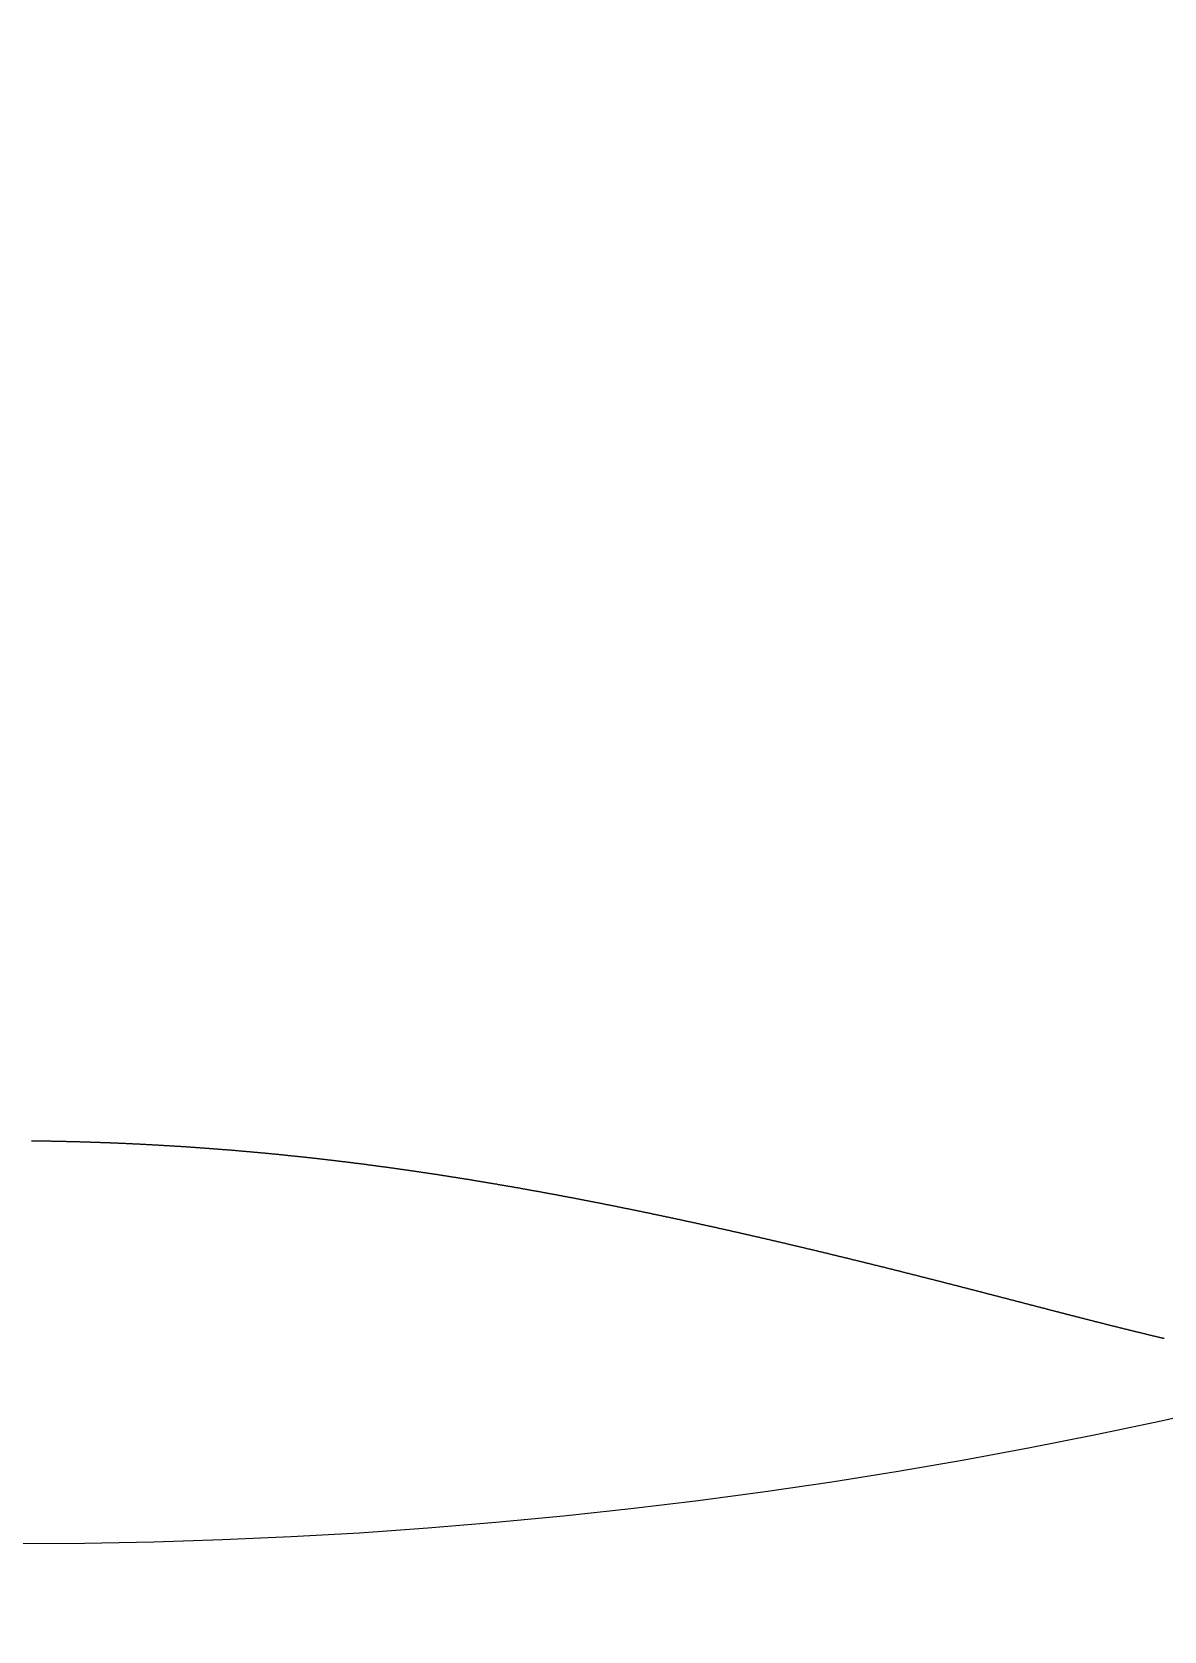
# Model space of a CAD drawing. Header units: millimetres. Extents: x 88 to 97873, y 32 to 55088.
# Drawn here: x 48498.896 to 48501.307, y 5017.401 to 5020.806 of the extents above; entities that cross this region are included whole.
import ezdxf

# ---------------------------------------------------------------- set-up
doc = ezdxf.new("R2010")
doc.units = ezdxf.units.MM
doc.header["$LTSCALE"] = 0.3

msp = doc.modelspace()

# ---------------------------------------------------------------- linework, layer by layer
msp.add_lwpolyline([(48498.8956, 5018.4452), (48498.897, 5018.4451), (48498.8985, 5018.4451), (48498.8999, 5018.4451), (48498.9013, 5018.4451), (48498.9027, 5018.4451), (48498.9041, 5018.4451), (48498.9055, 5018.445), (48498.9069, 5018.445), (48498.9083, 5018.445), (48498.9097, 5018.445), (48498.9111, 5018.445), (48498.9125, 5018.4449), (48498.914, 5018.4449), (48498.9154, 5018.4449), (48498.9168, 5018.4449), (48498.9182, 5018.4449), (48498.9196, 5018.4448), (48498.921, 5018.4448), (48498.9224, 5018.4448), (48498.9238, 5018.4448), (48498.9252, 5018.4447), (48498.9266, 5018.4447), (48498.928, 5018.4447), (48498.9294, 5018.4447), (48498.9309, 5018.4447), (48498.9323, 5018.4446), (48498.9337, 5018.4446), (48498.9351, 5018.4446), (48498.9365, 5018.4446), (48498.9379, 5018.4445), (48498.9393, 5018.4445), (48498.9407, 5018.4445), (48498.9421, 5018.4444), (48498.9435, 5018.4444), (48498.9449, 5018.4444), (48498.9464, 5018.4444), (48498.9478, 5018.4443), (48498.9492, 5018.4443), (48498.9506, 5018.4443), (48498.952, 5018.4443), (48498.9534, 5018.4442), (48498.9548, 5018.4442), (48498.9562, 5018.4442), (48498.9576, 5018.4441), (48498.959, 5018.4441), (48498.9604, 5018.4441), (48498.9618, 5018.444), (48498.9633, 5018.444), (48498.9647, 5018.444), (48498.9661, 5018.4439), (48498.9675, 5018.4439), (48498.9689, 5018.4439), (48498.9703, 5018.4438), (48498.9717, 5018.4438), (48498.9731, 5018.4438), (48498.9745, 5018.4437), (48498.9759, 5018.4437), (48498.9773, 5018.4437), (48498.9788, 5018.4436), (48498.9802, 5018.4436), (48498.9816, 5018.4436), (48498.983, 5018.4435), (48498.9844, 5018.4435), (48498.9858, 5018.4435), (48498.9872, 5018.4434), (48498.9886, 5018.4434), (48498.99, 5018.4433), (48498.9914, 5018.4433), (48498.9928, 5018.4433), (48498.9942, 5018.4432), (48498.9957, 5018.4432), (48498.9971, 5018.4432), (48498.9985, 5018.4431), (48498.9999, 5018.4431), (48499.0013, 5018.443), (48499.0027, 5018.443), (48499.0041, 5018.4429), (48499.0055, 5018.4429), (48499.0069, 5018.4429), (48499.0083, 5018.4428), (48499.0097, 5018.4428), (48499.0112, 5018.4427), (48499.0126, 5018.4427), (48499.014, 5018.4426), (48499.0154, 5018.4426), (48499.0168, 5018.4426), (48499.0182, 5018.4425), (48499.0196, 5018.4425), (48499.021, 5018.4424), (48499.0224, 5018.4424), (48499.0238, 5018.4423), (48499.0252, 5018.4423), (48499.0266, 5018.4422), (48499.0281, 5018.4422), (48499.0295, 5018.4421), (48499.0309, 5018.4421), (48499.0323, 5018.4421), (48499.0337, 5018.442), (48499.0351, 5018.442), (48499.0365, 5018.4419), (48499.0379, 5018.4419), (48499.0393, 5018.4418), (48499.0407, 5018.4418), (48499.0421, 5018.4417), (48499.0436, 5018.4417), (48499.045, 5018.4416), (48499.0464, 5018.4416), (48499.0478, 5018.4415), (48499.0492, 5018.4415), (48499.0506, 5018.4414), (48499.052, 5018.4413), (48499.0534, 5018.4413), (48499.0548, 5018.4412), (48499.0562, 5018.4412), (48499.0576, 5018.4411), (48499.059, 5018.4411), (48499.0605, 5018.441), (48499.0619, 5018.441), (48499.0633, 5018.4409), (48499.0647, 5018.4409), (48499.0661, 5018.4408), (48499.0675, 5018.4407), (48499.0689, 5018.4407), (48499.0703, 5018.4406), (48499.0717, 5018.4406), (48499.0731, 5018.4405), (48499.0745, 5018.4405), (48499.0759, 5018.4404), (48499.0774, 5018.4403), (48499.0788, 5018.4403), (48499.0802, 5018.4402), (48499.0816, 5018.4402), (48499.083, 5018.4401), (48499.0844, 5018.44), (48499.0858, 5018.44), (48499.0872, 5018.4399), (48499.0886, 5018.4399), (48499.09, 5018.4398), (48499.0914, 5018.4397), (48499.0929, 5018.4397), (48499.0943, 5018.4396), (48499.0957, 5018.4396), (48499.0971, 5018.4395), (48499.0985, 5018.4394), (48499.0999, 5018.4394), (48499.1013, 5018.4393), (48499.1027, 5018.4392), (48499.1041, 5018.4392), (48499.1055, 5018.4391), (48499.1069, 5018.439), (48499.1083, 5018.439), (48499.1098, 5018.4389), (48499.1112, 5018.4388), (48499.1126, 5018.4388), (48499.114, 5018.4387), (48499.1154, 5018.4386), (48499.1168, 5018.4386), (48499.1182, 5018.4385), (48499.1196, 5018.4384), (48499.121, 5018.4384), (48499.1224, 5018.4383), (48499.1238, 5018.4382), (48499.1253, 5018.4382), (48499.1267, 5018.4381), (48499.1281, 5018.438), (48499.1295, 5018.4379), (48499.1309, 5018.4379), (48499.1323, 5018.4378), (48499.1337, 5018.4377), (48499.1351, 5018.4377), (48499.1365, 5018.4376), (48499.1379, 5018.4375), (48499.1393, 5018.4374), (48499.1407, 5018.4374), (48499.1422, 5018.4373), (48499.1436, 5018.4372), (48499.145, 5018.4371), (48499.1464, 5018.4371), (48499.1478, 5018.437), (48499.1492, 5018.4369), (48499.1506, 5018.4368), (48499.152, 5018.4368), (48499.1534, 5018.4367), (48499.1548, 5018.4366), (48499.1562, 5018.4365), (48499.1577, 5018.4365), (48499.1591, 5018.4364), (48499.1605, 5018.4363), (48499.1619, 5018.4362), (48499.1633, 5018.4361), (48499.1647, 5018.4361), (48499.1661, 5018.436), (48499.1675, 5018.4359), (48499.1689, 5018.4358), (48499.1703, 5018.4358), (48499.1717, 5018.4357), (48499.1731, 5018.4356), (48499.1746, 5018.4355), (48499.176, 5018.4354), (48499.1774, 5018.4353), (48499.1788, 5018.4353), (48499.1802, 5018.4352), (48499.1816, 5018.4351), (48499.183, 5018.435), (48499.1844, 5018.4349), (48499.1858, 5018.4348), (48499.1872, 5018.4348), (48499.1886, 5018.4347), (48499.1901, 5018.4346), (48499.1915, 5018.4345), (48499.1929, 5018.4344), (48499.1943, 5018.4343), (48499.1957, 5018.4342), (48499.1971, 5018.4342), (48499.1985, 5018.4341), (48499.1999, 5018.434), (48499.2013, 5018.4339), (48499.2027, 5018.4338), (48499.2041, 5018.4337), (48499.2055, 5018.4336), (48499.207, 5018.4335), (48499.2084, 5018.4335), (48499.2098, 5018.4334), (48499.2112, 5018.4333), (48499.2126, 5018.4332), (48499.214, 5018.4331), (48499.2154, 5018.433), (48499.2168, 5018.4329), (48499.2182, 5018.4328), (48499.2196, 5018.4327), (48499.221, 5018.4326), (48499.2225, 5018.4325), (48499.2239, 5018.4325), (48499.2253, 5018.4324), (48499.2267, 5018.4323), (48499.2281, 5018.4322), (48499.2295, 5018.4321), (48499.2309, 5018.432), (48499.2323, 5018.4319), (48499.2337, 5018.4318), (48499.2351, 5018.4317), (48499.2365, 5018.4316), (48499.2379, 5018.4315), (48499.2394, 5018.4314), (48499.2408, 5018.4313), (48499.2422, 5018.4312), (48499.2436, 5018.4311), (48499.245, 5018.431), (48499.2464, 5018.4309), (48499.2478, 5018.4308), (48499.2492, 5018.4307), (48499.2506, 5018.4306), (48499.252, 5018.4305), (48499.2534, 5018.4304), (48499.2548, 5018.4303), (48499.2563, 5018.4302), (48499.2577, 5018.4301), (48499.2591, 5018.43), (48499.2605, 5018.4299), (48499.2619, 5018.4298), (48499.2633, 5018.4297), (48499.2647, 5018.4296), (48499.2661, 5018.4295), (48499.2675, 5018.4294), (48499.2689, 5018.4293), (48499.2703, 5018.4292), (48499.2718, 5018.4291), (48499.2732, 5018.429), (48499.2746, 5018.4289), (48499.276, 5018.4288), (48499.2774, 5018.4287), (48499.2788, 5018.4286), (48499.2802, 5018.4285), (48499.2816, 5018.4284), (48499.283, 5018.4282), (48499.2844, 5018.4281), (48499.2858, 5018.428), (48499.2872, 5018.4279), (48499.2887, 5018.4278), (48499.2901, 5018.4277), (48499.2915, 5018.4276), (48499.2929, 5018.4275), (48499.2943, 5018.4274), (48499.2957, 5018.4273), (48499.2971, 5018.4272), (48499.2985, 5018.427), (48499.2999, 5018.4269), (48499.3013, 5018.4268), (48499.3027, 5018.4267), (48499.3042, 5018.4266), (48499.3056, 5018.4265), (48499.307, 5018.4264), (48499.3084, 5018.4263), (48499.3098, 5018.4262), (48499.3112, 5018.426), (48499.3126, 5018.4259), (48499.314, 5018.4258), (48499.3154, 5018.4257), (48499.3168, 5018.4256), (48499.3182, 5018.4255), (48499.3196, 5018.4254), (48499.3211, 5018.4252), (48499.3225, 5018.4251), (48499.3239, 5018.425), (48499.3253, 5018.4249), (48499.3267, 5018.4248), (48499.3281, 5018.4247), (48499.3295, 5018.4245), (48499.3309, 5018.4244), (48499.3323, 5018.4243), (48499.3337, 5018.4242), (48499.3351, 5018.4241), (48499.3366, 5018.4239), (48499.338, 5018.4238), (48499.3394, 5018.4237), (48499.3408, 5018.4236), (48499.3422, 5018.4235), (48499.3436, 5018.4233), (48499.345, 5018.4232), (48499.3464, 5018.4231), (48499.3478, 5018.423), (48499.3492, 5018.4228), (48499.3506, 5018.4227), (48499.352, 5018.4226), (48499.3535, 5018.4225), (48499.3549, 5018.4224), (48499.3563, 5018.4222), (48499.3577, 5018.4221), (48499.3591, 5018.422), (48499.3605, 5018.4219), (48499.3619, 5018.4217), (48499.3633, 5018.4216), (48499.3647, 5018.4215), (48499.3661, 5018.4214), (48499.3675, 5018.4212), (48499.369, 5018.4211), (48499.3704, 5018.421), (48499.3718, 5018.4208), (48499.3732, 5018.4207), (48499.3746, 5018.4206), (48499.376, 5018.4205), (48499.3774, 5018.4203), (48499.3788, 5018.4202), (48499.3802, 5018.4201), (48499.3816, 5018.4199), (48499.383, 5018.4198), (48499.3844, 5018.4197), (48499.3859, 5018.4195), (48499.3873, 5018.4194), (48499.3887, 5018.4193), (48499.3901, 5018.4192), (48499.3915, 5018.419), (48499.3929, 5018.4189), (48499.3943, 5018.4188), (48499.3957, 5018.4186), (48499.3971, 5018.4185), (48499.3985, 5018.4184), (48499.3999, 5018.4182), (48499.4013, 5018.4181), (48499.4028, 5018.4179), (48499.4042, 5018.4178), (48499.4056, 5018.4177), (48499.407, 5018.4175), (48499.4084, 5018.4174), (48499.4098, 5018.4173), (48499.4112, 5018.4171), (48499.4126, 5018.417), (48499.414, 5018.4169), (48499.4154, 5018.4167), (48499.4168, 5018.4166), (48499.4183, 5018.4164), (48499.4197, 5018.4163), (48499.4211, 5018.4162), (48499.4225, 5018.416), (48499.4239, 5018.4159), (48499.4253, 5018.4157), (48499.4267, 5018.4156), (48499.4281, 5018.4155), (48499.4295, 5018.4153), (48499.4309, 5018.4152), (48499.4323, 5018.415), (48499.4337, 5018.4149), (48499.4352, 5018.4148), (48499.4366, 5018.4146), (48499.438, 5018.4145), (48499.4394, 5018.4143), (48499.4408, 5018.4142), (48499.4422, 5018.414), (48499.4436, 5018.4139), (48499.445, 5018.4137), (48499.4464, 5018.4136), (48499.4478, 5018.4135), (48499.4492, 5018.4133), (48499.4507, 5018.4132), (48499.4521, 5018.413), (48499.4535, 5018.4129), (48499.4549, 5018.4127), (48499.4563, 5018.4126), (48499.4577, 5018.4124), (48499.4591, 5018.4123), (48499.4605, 5018.4121), (48499.4619, 5018.412), (48499.4633, 5018.4118), (48499.4647, 5018.4117), (48499.4661, 5018.4115), (48499.4676, 5018.4114), (48499.469, 5018.4112), (48499.4704, 5018.4111), (48499.4718, 5018.4109), (48499.4732, 5018.4108), (48499.4746, 5018.4106), (48499.476, 5018.4105), (48499.4774, 5018.4103), (48499.4788, 5018.4102), (48499.4802, 5018.41), (48499.4816, 5018.4099), (48499.4831, 5018.4097), (48499.4845, 5018.4095), (48499.4859, 5018.4094), (48499.4873, 5018.4092), (48499.4887, 5018.4091), (48499.4901, 5018.4089), (48499.4915, 5018.4088), (48499.4929, 5018.4086), (48499.4943, 5018.4085), (48499.4957, 5018.4083), (48499.4971, 5018.4081), (48499.4985, 5018.408), (48499.5, 5018.4078), (48499.5014, 5018.4077), (48499.5028, 5018.4075), (48499.5042, 5018.4074), (48499.5056, 5018.4072), (48499.507, 5018.407), (48499.5084, 5018.4069), (48499.5098, 5018.4067), (48499.5112, 5018.4066), (48499.5126, 5018.4064), (48499.514, 5018.4062), (48499.5155, 5018.4061), (48499.5169, 5018.4059), (48499.5183, 5018.4057), (48499.5197, 5018.4056), (48499.5211, 5018.4054), (48499.5225, 5018.4053), (48499.5239, 5018.4051), (48499.5253, 5018.4049), (48499.5267, 5018.4048), (48499.5281, 5018.4046), (48499.5295, 5018.4044), (48499.5309, 5018.4043), (48499.5324, 5018.4041), (48499.5338, 5018.4039), (48499.5352, 5018.4038), (48499.5366, 5018.4036), (48499.538, 5018.4034), (48499.5394, 5018.4033), (48499.5408, 5018.4031), (48499.5422, 5018.4029), (48499.5436, 5018.4028), (48499.545, 5018.4026), (48499.5464, 5018.4024), (48499.5479, 5018.4023), (48499.5493, 5018.4021), (48499.5507, 5018.4019), (48499.5521, 5018.4018), (48499.5535, 5018.4016), (48499.5549, 5018.4014), (48499.5563, 5018.4012), (48499.5577, 5018.4011), (48499.5591, 5018.4009), (48499.5605, 5018.4007), (48499.5619, 5018.4006), (48499.5633, 5018.4004), (48499.5648, 5018.4002), (48499.5662, 5018.4), (48499.5676, 5018.3999), (48499.569, 5018.3997), (48499.5704, 5018.3995), (48499.5718, 5018.3993), (48499.5732, 5018.3992), (48499.5746, 5018.399), (48499.576, 5018.3988), (48499.5774, 5018.3986), (48499.5788, 5018.3985), (48499.5802, 5018.3983), (48499.5817, 5018.3981), (48499.5831, 5018.3979), (48499.5845, 5018.3977), (48499.5859, 5018.3976), (48499.5873, 5018.3974), (48499.5887, 5018.3972), (48499.5901, 5018.397), (48499.5915, 5018.3969), (48499.5929, 5018.3967), (48499.5943, 5018.3965), (48499.5957, 5018.3963), (48499.5971, 5018.3961), (48499.5986, 5018.396), (48499.6, 5018.3958), (48499.6014, 5018.3956), (48499.6028, 5018.3954), (48499.6042, 5018.3952), (48499.6056, 5018.395), (48499.607, 5018.3949), (48499.6084, 5018.3947), (48499.6098, 5018.3945), (48499.6112, 5018.3943), (48499.6126, 5018.3941), (48499.614, 5018.3939), (48499.6155, 5018.3938), (48499.6169, 5018.3936), (48499.6183, 5018.3934), (48499.6197, 5018.3932), (48499.6211, 5018.393), (48499.6225, 5018.3928), (48499.6239, 5018.3926), (48499.6253, 5018.3925), (48499.6267, 5018.3923), (48499.6281, 5018.3921), (48499.6295, 5018.3919), (48499.6309, 5018.3917), (48499.6324, 5018.3915), (48499.6338, 5018.3913), (48499.6352, 5018.3911), (48499.6366, 5018.391), (48499.638, 5018.3908), (48499.6394, 5018.3906), (48499.6408, 5018.3904), (48499.6422, 5018.3902), (48499.6436, 5018.39), (48499.645, 5018.3898), (48499.6464, 5018.3896), (48499.6478, 5018.3894), (48499.6492, 5018.3892), (48499.6507, 5018.389), (48499.6521, 5018.3889), (48499.6535, 5018.3887), (48499.6549, 5018.3885), (48499.6563, 5018.3883), (48499.6577, 5018.3881), (48499.6591, 5018.3879), (48499.6605, 5018.3877), (48499.6619, 5018.3875), (48499.6633, 5018.3873), (48499.6647, 5018.3871), (48499.6661, 5018.3869), (48499.6675, 5018.3867), (48499.669, 5018.3865), (48499.6704, 5018.3863), (48499.6718, 5018.3861), (48499.6732, 5018.3859), (48499.6746, 5018.3857), (48499.676, 5018.3855), (48499.6774, 5018.3853), (48499.6788, 5018.3851), (48499.6802, 5018.3849), (48499.6816, 5018.3847), (48499.683, 5018.3845), (48499.6844, 5018.3843), (48499.6858, 5018.3841), (48499.6872, 5018.3839), (48499.6887, 5018.3837), (48499.6901, 5018.3835), (48499.6915, 5018.3833), (48499.6929, 5018.3831), (48499.6943, 5018.3829), (48499.6957, 5018.3827), (48499.6971, 5018.3825), (48499.6985, 5018.3823), (48499.6999, 5018.3821), (48499.7013, 5018.3819), (48499.7027, 5018.3817), (48499.7041, 5018.3815), (48499.7055, 5018.3813), (48499.7069, 5018.3811), (48499.7084, 5018.3809), (48499.7098, 5018.3807), (48499.7112, 5018.3805), (48499.7126, 5018.3803), (48499.714, 5018.3801), (48499.7154, 5018.3799), (48499.7168, 5018.3797), (48499.7182, 5018.3795), (48499.7196, 5018.3793), (48499.721, 5018.3791), (48499.7224, 5018.3789), (48499.7238, 5018.3786), (48499.7252, 5018.3784), (48499.7266, 5018.3782), (48499.728, 5018.378), (48499.7294, 5018.3778), (48499.7309, 5018.3776), (48499.7323, 5018.3774), (48499.7337, 5018.3772), (48499.7351, 5018.377), (48499.7365, 5018.3768), (48499.7379, 5018.3766), (48499.7393, 5018.3763), (48499.7407, 5018.3761), (48499.7421, 5018.3759), (48499.7435, 5018.3757), (48499.7449, 5018.3755), (48499.7463, 5018.3753), (48499.7477, 5018.3751), (48499.7491, 5018.3749), (48499.7505, 5018.3746), (48499.7519, 5018.3744), (48499.7533, 5018.3742), (48499.7547, 5018.374), (48499.7562, 5018.3738), (48499.7576, 5018.3736), (48499.759, 5018.3734), (48499.7604, 5018.3731), (48499.7618, 5018.3729), (48499.7632, 5018.3727), (48499.7646, 5018.3725), (48499.766, 5018.3723), (48499.7674, 5018.3721), (48499.7688, 5018.3719), (48499.7702, 5018.3716), (48499.7716, 5018.3714), (48499.773, 5018.3712), (48499.7744, 5018.371), (48499.7758, 5018.3708), (48499.7772, 5018.3705), (48499.7786, 5018.3703), (48499.78, 5018.3701), (48499.7814, 5018.3699), (48499.7828, 5018.3697), (48499.7842, 5018.3695), (48499.7857, 5018.3692), (48499.7871, 5018.369), (48499.7885, 5018.3688), (48499.7899, 5018.3686), (48499.7913, 5018.3684), (48499.7927, 5018.3681), (48499.7941, 5018.3679), (48499.7955, 5018.3677), (48499.7969, 5018.3675), (48499.7983, 5018.3672), (48499.7997, 5018.367), (48499.8011, 5018.3668), (48499.8025, 5018.3666), (48499.8039, 5018.3664), (48499.8053, 5018.3661), (48499.8067, 5018.3659), (48499.8081, 5018.3657), (48499.8095, 5018.3655), (48499.8109, 5018.3652), (48499.8123, 5018.365), (48499.8137, 5018.3648), (48499.8151, 5018.3646), (48499.8165, 5018.3643), (48499.8179, 5018.3641), (48499.8193, 5018.3639), (48499.8207, 5018.3637), (48499.8221, 5018.3634), (48499.8236, 5018.3632), (48499.825, 5018.363), (48499.8264, 5018.3627), (48499.8278, 5018.3625), (48499.8292, 5018.3623), (48499.8306, 5018.3621), (48499.832, 5018.3618), (48499.8334, 5018.3616), (48499.8348, 5018.3614), (48499.8362, 5018.3611), (48499.8376, 5018.3609), (48499.839, 5018.3607), (48499.8404, 5018.3605), (48499.8418, 5018.3602), (48499.8432, 5018.36), (48499.8446, 5018.3598), (48499.846, 5018.3595), (48499.8474, 5018.3593), (48499.8488, 5018.3591), (48499.8502, 5018.3588), (48499.8516, 5018.3586), (48499.853, 5018.3584), (48499.8544, 5018.3581), (48499.8558, 5018.3579), (48499.8572, 5018.3577), (48499.8586, 5018.3574), (48499.86, 5018.3572), (48499.8614, 5018.357), (48499.8628, 5018.3567), (48499.8642, 5018.3565), (48499.8656, 5018.3563), (48499.867, 5018.356), (48499.8684, 5018.3558), (48499.8698, 5018.3556), (48499.8712, 5018.3553), (48499.8726, 5018.3551), (48499.874, 5018.3549), (48499.8754, 5018.3546), (48499.8768, 5018.3544), (48499.8782, 5018.3541), (48499.8796, 5018.3539), (48499.881, 5018.3537), (48499.8824, 5018.3534), (48499.8838, 5018.3532), (48499.8852, 5018.353), (48499.8866, 5018.3527), (48499.888, 5018.3525), (48499.8894, 5018.3522), (48499.8908, 5018.352), (48499.8922, 5018.3518), (48499.8936, 5018.3515), (48499.895, 5018.3513), (48499.8964, 5018.351), (48499.8978, 5018.3508), (48499.8992, 5018.3506), (48499.9006, 5018.3503), (48499.902, 5018.3501), (48499.9034, 5018.3498), (48499.9048, 5018.3496), (48499.9062, 5018.3494), (48499.9076, 5018.3491), (48499.909, 5018.3489), (48499.9104, 5018.3486), (48499.9118, 5018.3484), (48499.9132, 5018.3481), (48499.9146, 5018.3479), (48499.916, 5018.3477), (48499.9174, 5018.3474), (48499.9188, 5018.3472), (48499.9202, 5018.3469), (48499.9216, 5018.3467), (48499.923, 5018.3464), (48499.9244, 5018.3462), (48499.9258, 5018.3459), (48499.9272, 5018.3457), (48499.9286, 5018.3454), (48499.93, 5018.3452), (48499.9314, 5018.345), (48499.9328, 5018.3447), (48499.9342, 5018.3445), (48499.9356, 5018.3442), (48499.937, 5018.344), (48499.9384, 5018.3437), (48499.9398, 5018.3435), (48499.9412, 5018.3432), (48499.9426, 5018.343), (48499.944, 5018.3427), (48499.9454, 5018.3425), (48499.9468, 5018.3422), (48499.9482, 5018.342), (48499.9496, 5018.3417), (48499.951, 5018.3415), (48499.9523, 5018.3412), (48499.9537, 5018.341), (48499.9551, 5018.3407), (48499.9565, 5018.3405), (48499.9579, 5018.3402), (48499.9593, 5018.34), (48499.9607, 5018.3397), (48499.9621, 5018.3395), (48499.9635, 5018.3392), (48499.9649, 5018.339), (48499.9663, 5018.3387), (48499.9677, 5018.3385), (48499.9691, 5018.3382), (48499.9705, 5018.338), (48499.9719, 5018.3377), (48499.9733, 5018.3375), (48499.9747, 5018.3372), (48499.9761, 5018.337), (48499.9775, 5018.3367), (48499.9789, 5018.3364), (48499.9803, 5018.3362), (48499.9817, 5018.3359), (48499.9831, 5018.3357), (48499.9845, 5018.3354), (48499.9858, 5018.3352), (48499.9872, 5018.3349), (48499.9886, 5018.3347), (48499.99, 5018.3344), (48499.9914, 5018.3342), (48499.9928, 5018.3339), (48499.9942, 5018.3336), (48499.9956, 5018.3334), (48499.997, 5018.3331), (48499.9984, 5018.3329), (48499.9998, 5018.3326), (48500.0012, 5018.3324), (48500.0026, 5018.3321), (48500.004, 5018.3318), (48500.0054, 5018.3316), (48500.0068, 5018.3313), (48500.0082, 5018.3311), (48500.0095, 5018.3308), (48500.0109, 5018.3305), (48500.0123, 5018.3303), (48500.0137, 5018.33), (48500.0151, 5018.3298), (48500.0165, 5018.3295), (48500.0179, 5018.3292), (48500.0193, 5018.329), (48500.0207, 5018.3287), (48500.0221, 5018.3285), (48500.0235, 5018.3282), (48500.0249, 5018.3279), (48500.0263, 5018.3277), (48500.0276, 5018.3274), (48500.029, 5018.3272), (48500.0304, 5018.3269), (48500.0318, 5018.3266), (48500.0332, 5018.3264), (48500.0346, 5018.3261), (48500.036, 5018.3258), (48500.0374, 5018.3256), (48500.0388, 5018.3253), (48500.0402, 5018.3251), (48500.0416, 5018.3248), (48500.043, 5018.3245), (48500.0443, 5018.3243), (48500.0457, 5018.324), (48500.0471, 5018.3237), (48500.0485, 5018.3235), (48500.0499, 5018.3232), (48500.0513, 5018.3229), (48500.0527, 5018.3227), (48500.0541, 5018.3224), (48500.0555, 5018.3221), (48500.0569, 5018.3219), (48500.0582, 5018.3216), (48500.0596, 5018.3213), (48500.061, 5018.3211), (48500.0624, 5018.3208), (48500.0638, 5018.3205), (48500.0652, 5018.3203), (48500.0666, 5018.32), (48500.068, 5018.3197), (48500.0694, 5018.3195), (48500.0708, 5018.3192), (48500.0721, 5018.3189), (48500.0735, 5018.3187), (48500.0749, 5018.3184), (48500.0763, 5018.3181), (48500.0777, 5018.3179), (48500.0791, 5018.3176), (48500.0805, 5018.3173), (48500.0819, 5018.3171), (48500.0832, 5018.3168), (48500.0846, 5018.3165), (48500.086, 5018.3162), (48500.0874, 5018.316), (48500.0888, 5018.3157), (48500.0902, 5018.3154), (48500.0916, 5018.3152), (48500.093, 5018.3149), (48500.0943, 5018.3146), (48500.0957, 5018.3143), (48500.0971, 5018.3141), (48500.0985, 5018.3138), (48500.0999, 5018.3135), (48500.1013, 5018.3133), (48500.1027, 5018.313), (48500.1041, 5018.3127), (48500.1054, 5018.3124), (48500.1068, 5018.3122), (48500.1082, 5018.3119), (48500.1096, 5018.3116), (48500.111, 5018.3113), (48500.1124, 5018.3111), (48500.1138, 5018.3108), (48500.1151, 5018.3105), (48500.1165, 5018.3102), (48500.1179, 5018.31), (48500.1193, 5018.3097), (48500.1207, 5018.3094), (48500.1221, 5018.3091), (48500.1235, 5018.3089), (48500.1248, 5018.3086), (48500.1262, 5018.3083), (48500.1276, 5018.308), (48500.129, 5018.3078), (48500.1304, 5018.3075), (48500.1318, 5018.3072), (48500.1331, 5018.3069), (48500.1345, 5018.3067), (48500.1359, 5018.3064), (48500.1373, 5018.3061), (48500.1387, 5018.3058), (48500.1401, 5018.3055), (48500.1414, 5018.3053), (48500.1428, 5018.305), (48500.1442, 5018.3047), (48500.1456, 5018.3044), (48500.147, 5018.3042), (48500.1484, 5018.3039), (48500.1497, 5018.3036), (48500.1511, 5018.3033), (48500.1525, 5018.303), (48500.1539, 5018.3028), (48500.1553, 5018.3025), (48500.1567, 5018.3022), (48500.158, 5018.3019), (48500.1594, 5018.3016), (48500.1608, 5018.3014), (48500.1622, 5018.3011), (48500.1636, 5018.3008), (48500.1649, 5018.3005), (48500.1663, 5018.3002), (48500.1677, 5018.3), (48500.1691, 5018.2997), (48500.1705, 5018.2994), (48500.1718, 5018.2991), (48500.1732, 5018.2988), (48500.1746, 5018.2985), (48500.176, 5018.2983), (48500.1774, 5018.298), (48500.1787, 5018.2977), (48500.1801, 5018.2974), (48500.1815, 5018.2971), (48500.1829, 5018.2968), (48500.1843, 5018.2966), (48500.1856, 5018.2963), (48500.187, 5018.296), (48500.1884, 5018.2957), (48500.1898, 5018.2954), (48500.1912, 5018.2951), (48500.1925, 5018.2949), (48500.1939, 5018.2946), (48500.1953, 5018.2943), (48500.1967, 5018.294), (48500.1981, 5018.2937), (48500.1994, 5018.2934), (48500.2008, 5018.2931), (48500.2022, 5018.2929), (48500.2036, 5018.2926), (48500.2049, 5018.2923), (48500.2063, 5018.292), (48500.2077, 5018.2917), (48500.2091, 5018.2914), (48500.2105, 5018.2911), (48500.2118, 5018.2909), (48500.2132, 5018.2906), (48500.2146, 5018.2903), (48500.216, 5018.29), (48500.2173, 5018.2897), (48500.2187, 5018.2894), (48500.2201, 5018.2891), (48500.2215, 5018.2888), (48500.2228, 5018.2886), (48500.2242, 5018.2883), (48500.2256, 5018.288), (48500.227, 5018.2877), (48500.2283, 5018.2874), (48500.2297, 5018.2871), (48500.2311, 5018.2868), (48500.2325, 5018.2865), (48500.2338, 5018.2862), (48500.2352, 5018.2859), (48500.2366, 5018.2857), (48500.238, 5018.2854), (48500.2393, 5018.2851), (48500.2407, 5018.2848), (48500.2421, 5018.2845), (48500.2435, 5018.2842), (48500.2448, 5018.2839), (48500.2462, 5018.2836), (48500.2476, 5018.2833), (48500.249, 5018.283), (48500.2503, 5018.2828), (48500.2517, 5018.2825), (48500.2531, 5018.2822), (48500.2545, 5018.2819), (48500.2558, 5018.2816), (48500.2572, 5018.2813), (48500.2586, 5018.281), (48500.2599, 5018.2807), (48500.2613, 5018.2804), (48500.2627, 5018.2801), (48500.2641, 5018.2798), (48500.2654, 5018.2795), (48500.2668, 5018.2792), (48500.2682, 5018.2789), (48500.2696, 5018.2787), (48500.2709, 5018.2784), (48500.2723, 5018.2781), (48500.2737, 5018.2778), (48500.275, 5018.2775), (48500.2764, 5018.2772), (48500.2778, 5018.2769), (48500.2791, 5018.2766), (48500.2805, 5018.2763), (48500.2819, 5018.276), (48500.2833, 5018.2757), (48500.2846, 5018.2754), (48500.286, 5018.2751), (48500.2874, 5018.2748), (48500.2887, 5018.2745), (48500.2901, 5018.2742), (48500.2915, 5018.2739), (48500.2928, 5018.2736), (48500.2942, 5018.2733), (48500.2956, 5018.273), (48500.2969, 5018.2727), (48500.2983, 5018.2724), (48500.2997, 5018.2722), (48500.3011, 5018.2719), (48500.3024, 5018.2716), (48500.3038, 5018.2713), (48500.3052, 5018.271), (48500.3065, 5018.2707), (48500.3079, 5018.2704), (48500.3093, 5018.2701), (48500.3106, 5018.2698), (48500.312, 5018.2695), (48500.3134, 5018.2692), (48500.3147, 5018.2689), (48500.3161, 5018.2686), (48500.3175, 5018.2683), (48500.3188, 5018.268), (48500.3202, 5018.2677), (48500.3216, 5018.2674), (48500.3229, 5018.2671), (48500.3243, 5018.2668), (48500.3257, 5018.2665), (48500.327, 5018.2662), (48500.3284, 5018.2659), (48500.3297, 5018.2656), (48500.3311, 5018.2653), (48500.3325, 5018.265), (48500.3338, 5018.2647), (48500.3352, 5018.2644), (48500.3366, 5018.2641), (48500.3379, 5018.2638), (48500.3393, 5018.2635), (48500.3407, 5018.2632), (48500.342, 5018.2629), (48500.3434, 5018.2626), (48500.3447, 5018.2623), (48500.3461, 5018.262), (48500.3475, 5018.2617), (48500.3488, 5018.2614), (48500.3502, 5018.2611), (48500.3516, 5018.2608), (48500.3529, 5018.2605), (48500.3543, 5018.2602), (48500.3556, 5018.2598), (48500.357, 5018.2595), (48500.3584, 5018.2592), (48500.3597, 5018.2589), (48500.3611, 5018.2586), (48500.3625, 5018.2583), (48500.3638, 5018.258), (48500.3652, 5018.2577), (48500.3665, 5018.2574), (48500.3679, 5018.2571), (48500.3693, 5018.2568), (48500.3706, 5018.2565), (48500.372, 5018.2562), (48500.3733, 5018.2559), (48500.3747, 5018.2556), (48500.3761, 5018.2553), (48500.3774, 5018.255), (48500.3788, 5018.2547), (48500.3801, 5018.2544), (48500.3815, 5018.2541), (48500.3829, 5018.2538), (48500.3842, 5018.2535), (48500.3856, 5018.2532), (48500.3869, 5018.2528), (48500.3883, 5018.2525), (48500.3896, 5018.2522), (48500.391, 5018.2519), (48500.3924, 5018.2516), (48500.3937, 5018.2513), (48500.3951, 5018.251), (48500.3964, 5018.2507), (48500.3978, 5018.2504), (48500.3991, 5018.2501), (48500.4005, 5018.2498), (48500.4019, 5018.2495), (48500.4032, 5018.2492), (48500.4046, 5018.2489), (48500.4059, 5018.2486), (48500.4073, 5018.2482), (48500.4086, 5018.2479), (48500.41, 5018.2476), (48500.4113, 5018.2473), (48500.4127, 5018.247), (48500.4141, 5018.2467), (48500.4154, 5018.2464), (48500.4168, 5018.2461), (48500.4181, 5018.2458), (48500.4195, 5018.2455), (48500.4208, 5018.2452), (48500.4222, 5018.2449), (48500.4235, 5018.2445), (48500.4249, 5018.2442), (48500.4262, 5018.2439), (48500.4276, 5018.2436), (48500.429, 5018.2433), (48500.4303, 5018.243), (48500.4317, 5018.2427), (48500.433, 5018.2424), (48500.4344, 5018.2421), (48500.4357, 5018.2418), (48500.4371, 5018.2414), (48500.4384, 5018.2411), (48500.4398, 5018.2408), (48500.4411, 5018.2405), (48500.4425, 5018.2402), (48500.4438, 5018.2399), (48500.4452, 5018.2396), (48500.4465, 5018.2393), (48500.4479, 5018.239), (48500.4492, 5018.2387), (48500.4506, 5018.2383), (48500.4519, 5018.238), (48500.4533, 5018.2377), (48500.4546, 5018.2374), (48500.456, 5018.2371), (48500.4573, 5018.2368), (48500.4587, 5018.2365), (48500.46, 5018.2362), (48500.4614, 5018.2358), (48500.4627, 5018.2355), (48500.4641, 5018.2352), (48500.4654, 5018.2349), (48500.4668, 5018.2346), (48500.4681, 5018.2343), (48500.4695, 5018.234), (48500.4708, 5018.2337), (48500.4722, 5018.2333), (48500.4735, 5018.233), (48500.4748, 5018.2327), (48500.4762, 5018.2324), (48500.4775, 5018.2321), (48500.4789, 5018.2318), (48500.4802, 5018.2315), (48500.4816, 5018.2312), (48500.4829, 5018.2308), (48500.4843, 5018.2305), (48500.4856, 5018.2302), (48500.487, 5018.2299), (48500.4883, 5018.2296), (48500.4897, 5018.2293), (48500.491, 5018.229), (48500.4923, 5018.2286), (48500.4937, 5018.2283), (48500.495, 5018.228), (48500.4964, 5018.2277), (48500.4977, 5018.2274), (48500.4991, 5018.2271), (48500.5004, 5018.2268), (48500.5017, 5018.2264), (48500.5031, 5018.2261), (48500.5044, 5018.2258), (48500.5058, 5018.2255), (48500.5071, 5018.2252), (48500.5085, 5018.2249), (48500.5098, 5018.2245), (48500.5111, 5018.2242), (48500.5125, 5018.2239), (48500.5138, 5018.2236), (48500.5152, 5018.2233), (48500.5165, 5018.223), (48500.5179, 5018.2226), (48500.5192, 5018.2223), (48500.5205, 5018.222), (48500.5219, 5018.2217), (48500.5232, 5018.2214), (48500.5246, 5018.2211), (48500.5259, 5018.2207), (48500.5272, 5018.2204), (48500.5286, 5018.2201), (48500.5299, 5018.2198), (48500.5313, 5018.2195), (48500.5326, 5018.2192), (48500.5339, 5018.2188), (48500.5353, 5018.2185), (48500.5366, 5018.2182), (48500.5379, 5018.2179), (48500.5393, 5018.2176), (48500.5406, 5018.2173), (48500.542, 5018.2169), (48500.5433, 5018.2166), (48500.5446, 5018.2163), (48500.546, 5018.216), (48500.5473, 5018.2157), (48500.5486, 5018.2153), (48500.55, 5018.215), (48500.5513, 5018.2147), (48500.5527, 5018.2144), (48500.554, 5018.2141), (48500.5553, 5018.2138), (48500.5567, 5018.2134), (48500.558, 5018.2131), (48500.5593, 5018.2128), (48500.5607, 5018.2125), (48500.562, 5018.2122), (48500.5633, 5018.2118), (48500.5647, 5018.2115), (48500.566, 5018.2112), (48500.5673, 5018.2109), (48500.5687, 5018.2106), (48500.57, 5018.2102), (48500.5713, 5018.2099), (48500.5727, 5018.2096), (48500.574, 5018.2093), (48500.5753, 5018.209), (48500.5767, 5018.2086), (48500.578, 5018.2083), (48500.5793, 5018.208), (48500.5807, 5018.2077), (48500.582, 5018.2074), (48500.5833, 5018.207), (48500.5847, 5018.2067), (48500.586, 5018.2064), (48500.5873, 5018.2061), (48500.5886, 5018.2058), (48500.59, 5018.2054), (48500.5913, 5018.2051), (48500.5926, 5018.2048), (48500.594, 5018.2045), (48500.5953, 5018.2042), (48500.5966, 5018.2038), (48500.598, 5018.2035), (48500.5993, 5018.2032), (48500.6006, 5018.2029), (48500.6019, 5018.2025), (48500.6033, 5018.2022), (48500.6046, 5018.2019), (48500.6059, 5018.2016), (48500.6073, 5018.2013), (48500.6086, 5018.2009), (48500.6099, 5018.2006), (48500.6112, 5018.2003), (48500.6126, 5018.2), (48500.6139, 5018.1996), (48500.6152, 5018.1993), (48500.6165, 5018.199), (48500.6179, 5018.1987), (48500.6192, 5018.1984), (48500.6205, 5018.198), (48500.6218, 5018.1977), (48500.6232, 5018.1974), (48500.6245, 5018.1971), (48500.6258, 5018.1967), (48500.6271, 5018.1964), (48500.6285, 5018.1961), (48500.6298, 5018.1958), (48500.6311, 5018.1955), (48500.6324, 5018.1951), (48500.6338, 5018.1948), (48500.6351, 5018.1945), (48500.6364, 5018.1942), (48500.6377, 5018.1938), (48500.6391, 5018.1935), (48500.6404, 5018.1932), (48500.6417, 5018.1929), (48500.643, 5018.1925), (48500.6443, 5018.1922), (48500.6457, 5018.1919), (48500.647, 5018.1916), (48500.6483, 5018.1912), (48500.6496, 5018.1909), (48500.6509, 5018.1906), (48500.6523, 5018.1903), (48500.6536, 5018.19), (48500.6549, 5018.1896), (48500.6562, 5018.1893), (48500.6575, 5018.189), (48500.6589, 5018.1887), (48500.6602, 5018.1883), (48500.6615, 5018.188), (48500.6628, 5018.1877), (48500.6641, 5018.1874), (48500.6655, 5018.187), (48500.6668, 5018.1867), (48500.6681, 5018.1864), (48500.6694, 5018.1861), (48500.6707, 5018.1857), (48500.672, 5018.1854), (48500.6734, 5018.1851), (48500.6747, 5018.1848), (48500.676, 5018.1844), (48500.6773, 5018.1841), (48500.6786, 5018.1838), (48500.6799, 5018.1835), (48500.6813, 5018.1831), (48500.6826, 5018.1828), (48500.6839, 5018.1825), (48500.6852, 5018.1822), (48500.6865, 5018.1818), (48500.6878, 5018.1815), (48500.6891, 5018.1812), (48500.6905, 5018.1809), (48500.6918, 5018.1805), (48500.6931, 5018.1802), (48500.6944, 5018.1799), (48500.6957, 5018.1796), (48500.697, 5018.1792), (48500.6983, 5018.1789), (48500.6997, 5018.1786), (48500.701, 5018.1783), (48500.7023, 5018.1779), (48500.7036, 5018.1776), (48500.7049, 5018.1773), (48500.7062, 5018.1769), (48500.7075, 5018.1766), (48500.7088, 5018.1763), (48500.7101, 5018.176), (48500.7115, 5018.1756), (48500.7128, 5018.1753), (48500.7141, 5018.175), (48500.7154, 5018.1747), (48500.7167, 5018.1743), (48500.718, 5018.174), (48500.7193, 5018.1737), (48500.7206, 5018.1734), (48500.7219, 5018.173), (48500.7232, 5018.1727), (48500.7245, 5018.1724), (48500.7259, 5018.1721), (48500.7272, 5018.1717), (48500.7285, 5018.1714), (48500.7298, 5018.1711), (48500.7311, 5018.1707), (48500.7324, 5018.1704), (48500.7337, 5018.1701), (48500.735, 5018.1698), (48500.7363, 5018.1694), (48500.7376, 5018.1691), (48500.7389, 5018.1688), (48500.7402, 5018.1685), (48500.7415, 5018.1681), (48500.7428, 5018.1678), (48500.7441, 5018.1675), (48500.7454, 5018.1671), (48500.7467, 5018.1668), (48500.748, 5018.1665), (48500.7494, 5018.1662), (48500.7507, 5018.1658), (48500.752, 5018.1655), (48500.7533, 5018.1652), (48500.7546, 5018.1649), (48500.7559, 5018.1645), (48500.7572, 5018.1642), (48500.7585, 5018.1639), (48500.7598, 5018.1635), (48500.7611, 5018.1632), (48500.7624, 5018.1629), (48500.7637, 5018.1626), (48500.765, 5018.1622), (48500.7663, 5018.1619), (48500.7676, 5018.1616), (48500.7689, 5018.1613), (48500.7702, 5018.1609), (48500.7715, 5018.1606), (48500.7728, 5018.1603), (48500.7741, 5018.1599), (48500.7754, 5018.1596), (48500.7767, 5018.1593), (48500.778, 5018.159), (48500.7793, 5018.1586), (48500.7806, 5018.1583), (48500.7819, 5018.158), (48500.7832, 5018.1576), (48500.7845, 5018.1573), (48500.7858, 5018.157), (48500.7871, 5018.1567), (48500.7883, 5018.1563), (48500.7896, 5018.156), (48500.7909, 5018.1557), (48500.7922, 5018.1553), (48500.7935, 5018.155), (48500.7948, 5018.1547), (48500.7961, 5018.1544), (48500.7974, 5018.154), (48500.7987, 5018.1537), (48500.8, 5018.1534), (48500.8013, 5018.153), (48500.8026, 5018.1527), (48500.8039, 5018.1524), (48500.8052, 5018.1521), (48500.8065, 5018.1517), (48500.8078, 5018.1514), (48500.8091, 5018.1511), (48500.8103, 5018.1507), (48500.8116, 5018.1504), (48500.8129, 5018.1501), (48500.8142, 5018.1498), (48500.8155, 5018.1494), (48500.8168, 5018.1491), (48500.8181, 5018.1488), (48500.8194, 5018.1484), (48500.8207, 5018.1481), (48500.822, 5018.1478), (48500.8233, 5018.1475), (48500.8245, 5018.1471), (48500.8258, 5018.1468), (48500.8271, 5018.1465), (48500.8284, 5018.1461), (48500.8297, 5018.1458), (48500.831, 5018.1455), (48500.8323, 5018.1452), (48500.8336, 5018.1448), (48500.8348, 5018.1445), (48500.8361, 5018.1442), (48500.8374, 5018.1438), (48500.8387, 5018.1435), (48500.84, 5018.1432), (48500.8413, 5018.1429), (48500.8426, 5018.1425), (48500.8439, 5018.1422), (48500.8451, 5018.1419), (48500.8464, 5018.1415), (48500.8477, 5018.1412), (48500.849, 5018.1409), (48500.8503, 5018.1406), (48500.8516, 5018.1402), (48500.8528, 5018.1399), (48500.8541, 5018.1396), (48500.8554, 5018.1392), (48500.8567, 5018.1389), (48500.858, 5018.1386), (48500.8593, 5018.1383), (48500.8605, 5018.1379), (48500.8618, 5018.1376), (48500.8631, 5018.1373), (48500.8644, 5018.1369), (48500.8657, 5018.1366), (48500.8669, 5018.1363), (48500.8682, 5018.1359), (48500.8695, 5018.1356), (48500.8708, 5018.1353), (48500.8721, 5018.135), (48500.8733, 5018.1346), (48500.8746, 5018.1343), (48500.8759, 5018.134), (48500.8772, 5018.1336), (48500.8785, 5018.1333), (48500.8797, 5018.133), (48500.881, 5018.1327), (48500.8823, 5018.1323), (48500.8836, 5018.132), (48500.8849, 5018.1317), (48500.8861, 5018.1313), (48500.8874, 5018.131), (48500.8887, 5018.1307), (48500.89, 5018.1304), (48500.8912, 5018.13), (48500.8925, 5018.1297), (48500.8938, 5018.1294), (48500.8951, 5018.129), (48500.8963, 5018.1287), (48500.8976, 5018.1284), (48500.8989, 5018.1281), (48500.9002, 5018.1277), (48500.9014, 5018.1274), (48500.9027, 5018.1271), (48500.904, 5018.1267), (48500.9052, 5018.1264), (48500.9065, 5018.1261), (48500.9078, 5018.1257), (48500.9091, 5018.1254), (48500.9103, 5018.1251), (48500.9116, 5018.1248), (48500.9129, 5018.1244), (48500.9142, 5018.1241), (48500.9154, 5018.1238), (48500.9167, 5018.1234), (48500.918, 5018.1231), (48500.9192, 5018.1228), (48500.9205, 5018.1225), (48500.9218, 5018.1221), (48500.923, 5018.1218), (48500.9243, 5018.1215), (48500.9256, 5018.1211), (48500.9268, 5018.1208), (48500.9281, 5018.1205), (48500.9294, 5018.1202), (48500.9306, 5018.1198), (48500.9319, 5018.1195), (48500.9332, 5018.1192), (48500.9344, 5018.1188), (48500.9357, 5018.1185), (48500.937, 5018.1182), (48500.9382, 5018.1179), (48500.9395, 5018.1175), (48500.9408, 5018.1172), (48500.942, 5018.1169), (48500.9433, 5018.1165), (48500.9446, 5018.1162), (48500.9458, 5018.1159), (48500.9471, 5018.1156), (48500.9484, 5018.1152), (48500.9496, 5018.1149), (48500.9509, 5018.1146), (48500.9522, 5018.1143), (48500.9534, 5018.1139), (48500.9547, 5018.1136), (48500.9559, 5018.1133), (48500.9572, 5018.1129), (48500.9585, 5018.1126), (48500.9597, 5018.1123), (48500.961, 5018.112), (48500.9622, 5018.1116), (48500.9635, 5018.1113), (48500.9648, 5018.111), (48500.966, 5018.1106), (48500.9673, 5018.1103), (48500.9685, 5018.11), (48500.9698, 5018.1097), (48500.9711, 5018.1093), (48500.9723, 5018.109), (48500.9736, 5018.1087), (48500.9748, 5018.1084), (48500.9761, 5018.108), (48500.9773, 5018.1077), (48500.9786, 5018.1074), (48500.9798, 5018.1071), (48500.9811, 5018.1067), (48500.9824, 5018.1064), (48500.9836, 5018.1061), (48500.9849, 5018.1057), (48500.9861, 5018.1054), (48500.9874, 5018.1051), (48500.9886, 5018.1048), (48500.9899, 5018.1044), (48500.9911, 5018.1041), (48500.9924, 5018.1038), (48500.9936, 5018.1035), (48500.9949, 5018.1031), (48500.9961, 5018.1028), (48500.9974, 5018.1025), (48500.9987, 5018.1022), (48500.9999, 5018.1018), (48501.0012, 5018.1015), (48501.0024, 5018.1012), (48501.0037, 5018.1009), (48501.0049, 5018.1005), (48501.0062, 5018.1002), (48501.0074, 5018.0999), (48501.0087, 5018.0996), (48501.0099, 5018.0992), (48501.0111, 5018.0989), (48501.0124, 5018.0986), (48501.0136, 5018.0983), (48501.0149, 5018.0979), (48501.0161, 5018.0976), (48501.0174, 5018.0973), (48501.0186, 5018.097), (48501.0199, 5018.0966), (48501.0211, 5018.0963), (48501.0224, 5018.096), (48501.0236, 5018.0957), (48501.0249, 5018.0953), (48501.0261, 5018.095), (48501.0273, 5018.0947), (48501.0286, 5018.0944), (48501.0298, 5018.0941), (48501.0311, 5018.0937), (48501.0323, 5018.0934), (48501.0336, 5018.0931), (48501.0348, 5018.0928), (48501.036, 5018.0924), (48501.0373, 5018.0921), (48501.0385, 5018.0918), (48501.0398, 5018.0915), (48501.041, 5018.0912), (48501.0423, 5018.0908), (48501.0435, 5018.0905), (48501.0447, 5018.0902), (48501.046, 5018.0899), (48501.0472, 5018.0895), (48501.0484, 5018.0892), (48501.0497, 5018.0889), (48501.0509, 5018.0886), (48501.0522, 5018.0883), (48501.0534, 5018.0879), (48501.0546, 5018.0876), (48501.0559, 5018.0873), (48501.0571, 5018.087), (48501.0583, 5018.0867), (48501.0596, 5018.0863), (48501.0608, 5018.086), (48501.062, 5018.0857), (48501.0633, 5018.0854), (48501.0645, 5018.0851), (48501.0658, 5018.0847), (48501.067, 5018.0844), (48501.0682, 5018.0841), (48501.0694, 5018.0838), (48501.0707, 5018.0835), (48501.0719, 5018.0831), (48501.0731, 5018.0828), (48501.0744, 5018.0825), (48501.0756, 5018.0822), (48501.0768, 5018.0819), (48501.0781, 5018.0816), (48501.0793, 5018.0812), (48501.0805, 5018.0809), (48501.0818, 5018.0806), (48501.083, 5018.0803), (48501.0842, 5018.08), (48501.0854, 5018.0796), (48501.0867, 5018.0793), (48501.0879, 5018.079), (48501.0891, 5018.0787), (48501.0904, 5018.0784), (48501.0916, 5018.0781), (48501.0928, 5018.0777), (48501.094, 5018.0774), (48501.0953, 5018.0771), (48501.0965, 5018.0768), (48501.0977, 5018.0765), (48501.0989, 5018.0762), (48501.1002, 5018.0759), (48501.1014, 5018.0755), (48501.1026, 5018.0752), (48501.1038, 5018.0749), (48501.1051, 5018.0746), (48501.1063, 5018.0743), (48501.1075, 5018.074), (48501.1087, 5018.0737), (48501.1099, 5018.0733), (48501.1112, 5018.073), (48501.1124, 5018.0727), (48501.1136, 5018.0724), (48501.1148, 5018.0721), (48501.116, 5018.0718), (48501.1173, 5018.0715), (48501.1185, 5018.0711), (48501.1197, 5018.0708), (48501.1209, 5018.0705), (48501.1221, 5018.0702), (48501.1234, 5018.0699), (48501.1246, 5018.0696), (48501.1258, 5018.0693), (48501.127, 5018.069), (48501.1282, 5018.0686), (48501.1294, 5018.0683), (48501.1306, 5018.068), (48501.1319, 5018.0677), (48501.1331, 5018.0674), (48501.1343, 5018.0671), (48501.1355, 5018.0668), (48501.1367, 5018.0665), (48501.1379, 5018.0662), (48501.1391, 5018.0659), (48501.1404, 5018.0655), (48501.1416, 5018.0652), (48501.1428, 5018.0649), (48501.144, 5018.0646), (48501.1452, 5018.0643), (48501.1464, 5018.064), (48501.1476, 5018.0637), (48501.1488, 5018.0634), (48501.15, 5018.0631), (48501.1512, 5018.0628), (48501.1525, 5018.0625), (48501.1537, 5018.0622), (48501.1549, 5018.0619), (48501.1561, 5018.0615), (48501.1573, 5018.0612), (48501.1585, 5018.0609), (48501.1597, 5018.0606), (48501.1609, 5018.0603), (48501.1621, 5018.06), (48501.1633, 5018.0597), (48501.1645, 5018.0594), (48501.1657, 5018.0591), (48501.1669, 5018.0588), (48501.1681, 5018.0585), (48501.1693, 5018.0582), (48501.1705, 5018.0579), (48501.1717, 5018.0576), (48501.1729, 5018.0573), (48501.1741, 5018.057), (48501.1753, 5018.0567), (48501.1765, 5018.0564), (48501.1777, 5018.0561), (48501.1789, 5018.0558), (48501.1801, 5018.0555), (48501.1813, 5018.0552), (48501.1825, 5018.0549), (48501.1837, 5018.0545), (48501.1849, 5018.0542), (48501.1861, 5018.0539), (48501.1873, 5018.0536), (48501.1885, 5018.0533), (48501.1897, 5018.053), (48501.1909, 5018.0527), (48501.1921, 5018.0524), (48501.1933, 5018.0521), (48501.1945, 5018.0518), (48501.1957, 5018.0515), (48501.1969, 5018.0512), (48501.1981, 5018.0509), (48501.1993, 5018.0506), (48501.2005, 5018.0504), (48501.2017, 5018.0501), (48501.2029, 5018.0498), (48501.2041, 5018.0495), (48501.2053, 5018.0492), (48501.2064, 5018.0489), (48501.2076, 5018.0486), (48501.2088, 5018.0483), (48501.21, 5018.048), (48501.2112, 5018.0477), (48501.2124, 5018.0474), (48501.2136, 5018.0471), (48501.2148, 5018.0468), (48501.216, 5018.0465), (48501.2171, 5018.0462), (48501.2183, 5018.0459), (48501.2195, 5018.0456), (48501.2207, 5018.0453), (48501.2219, 5018.045), (48501.2231, 5018.0447), (48501.2243, 5018.0444), (48501.2254, 5018.0441), (48501.2266, 5018.0439), (48501.2278, 5018.0436), (48501.229, 5018.0433), (48501.2302, 5018.043), (48501.2314, 5018.0427), (48501.2325, 5018.0424), (48501.2337, 5018.0421), (48501.2349, 5018.0418), (48501.2361, 5018.0415), (48501.2373, 5018.0412), (48501.2385, 5018.0409), (48501.2396, 5018.0407), (48501.2408, 5018.0404), (48501.242, 5018.0401), (48501.2432, 5018.0398), (48501.2443, 5018.0395), (48501.2455, 5018.0392), (48501.2467, 5018.0389), (48501.2479, 5018.0386), (48501.2491, 5018.0383), (48501.2502, 5018.0381), (48501.2514, 5018.0378), (48501.2526, 5018.0375), (48501.2538, 5018.0372), (48501.2549, 5018.0369), (48501.2561, 5018.0366), (48501.2573, 5018.0363), (48501.2584, 5018.0361), (48501.2596, 5018.0358), (48501.2608, 5018.0355), (48501.262, 5018.0352), (48501.2631, 5018.0349), (48501.2643, 5018.0346), (48501.2655, 5018.0344), (48501.2666, 5018.0341), (48501.2678, 5018.0338), (48501.269, 5018.0335), (48501.2702, 5018.0332), (48501.2713, 5018.0329), (48501.2725, 5018.0327), (48501.2737, 5018.0324), (48501.2748, 5018.0321), (48501.276, 5018.0318), (48501.2772, 5018.0315), (48501.2783, 5018.0313), (48501.2795, 5018.031), (48501.2807, 5018.0307), (48501.2818, 5018.0304), (48501.283, 5018.0301), (48501.2841, 5018.0299), (48501.2853, 5018.0296), (48501.2865, 5018.0293), (48501.2876, 5018.029), (48501.2888, 5018.0287), (48501.29, 5018.0285), (48501.2911, 5018.0282), (48501.2923, 5018.0279), (48501.2934, 5018.0276), (48501.2946, 5018.0274), (48501.2958, 5018.0271), (48501.2969, 5018.0268), (48501.2981, 5018.0265), (48501.2992, 5018.0263), (48501.3004, 5018.026), (48501.3016, 5018.0257), (48501.3027, 5018.0254), (48501.3039, 5018.0252), (48501.305, 5018.0249), (48501.3062, 5018.0246), (48501.3073, 5018.0244)])
for radius in [18.5479, 14.363, 11.4141]:
    msp.add_circle((48498.861, 5029.0009), radius)

doc.saveas('drawing.dxf')
